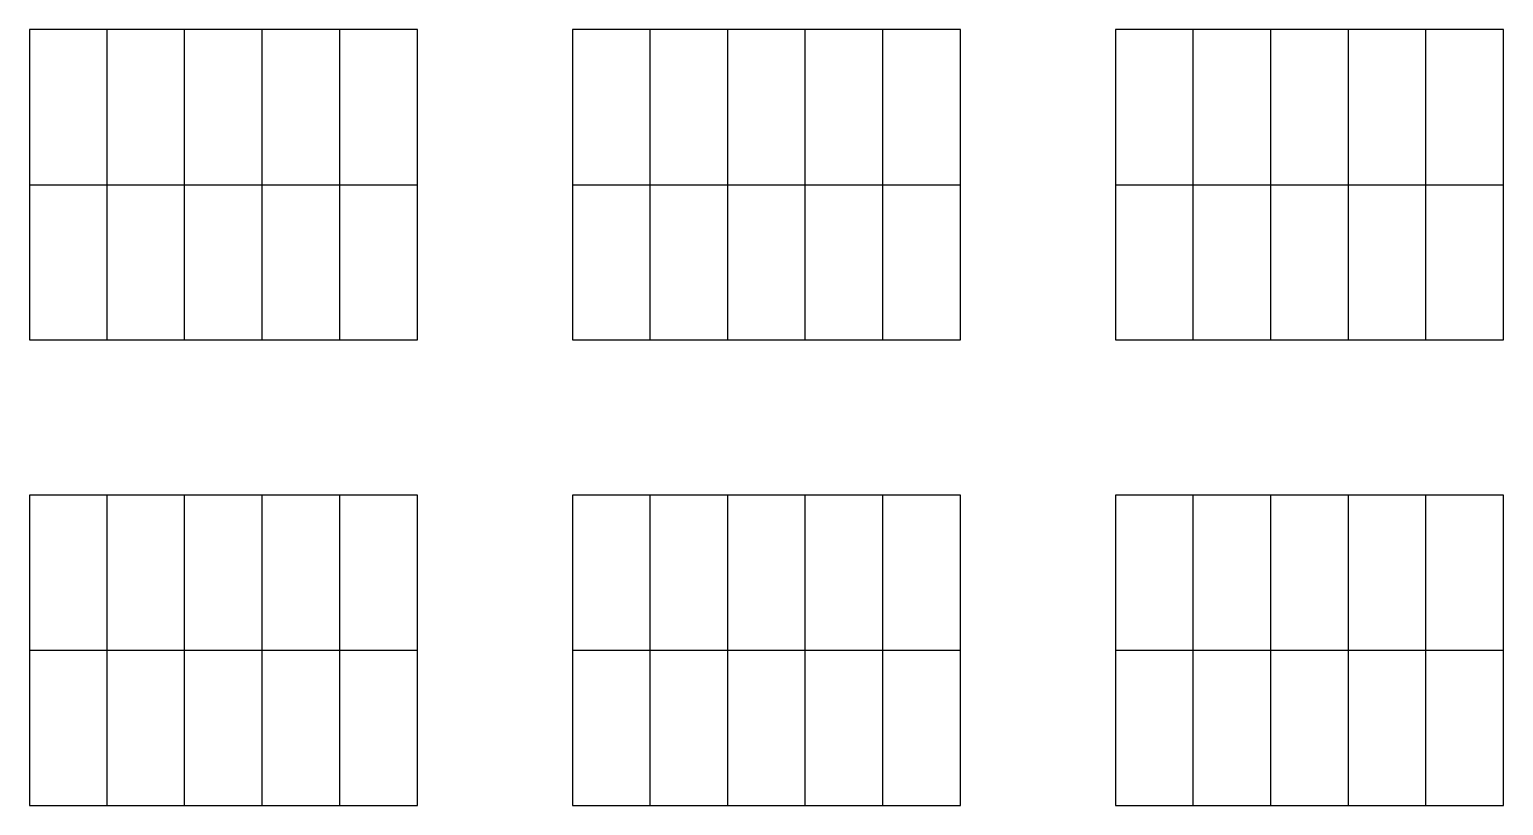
# Model space of a CAD drawing. Header units: metres. Extents: x 0 to 95000, y 0 to 50000.
import ezdxf

# ---------------------------------------------------------------- set-up
doc = ezdxf.new("R2010")
doc.units = ezdxf.units.M

msp = doc.modelspace()

# ---------------------------------------------------------------- linework, layer by layer
at = {"layer": 'WALL'}
for p, q in [((25000, 50000), (0, 50000)), ((0, 50000), (0, 30000)), ((5000, 30000), (5000, 50000)), ((10000, 30000), (10000, 50000)), ((15000, 30000), (15000, 50000)), ((20000, 30000), (20000, 50000)), ((25000, 30000), (25000, 50000)), ((60000, 50000), (35000, 50000)), ((35000, 50000), (35000, 30000)), ((40000, 30000), (40000, 50000)), ((45000, 30000), (45000, 50000)), ((50000, 30000), (50000, 50000)), ((55000, 30000), (55000, 50000)), ((60000, 30000), (60000, 50000)), ((95000, 50000), (70000, 50000)), ((70000, 50000), (70000, 30000)), ((75000, 30000), (75000, 50000)), ((80000, 30000), (80000, 50000)), ((85000, 30000), (85000, 50000)), ((90000, 30000), (90000, 50000)), ((95000, 30000), (95000, 50000)), ((0, 40000), (25000, 40000)), ((35000, 40000), (60000, 40000)), ((70000, 40000), (95000, 40000)), ((0, 30000), (25000, 30000)), ((35000, 30000), (60000, 30000)), ((70000, 30000), (95000, 30000)), ((25000, 20000), (0, 20000)), ((0, 20000), (0, 0)), ((5000, 0), (5000, 20000)), ((10000, 0), (10000, 20000)), ((15000, 0), (15000, 20000)), ((20000, 0), (20000, 20000)), ((25000, 0), (25000, 20000)), ((60000, 20000), (35000, 20000)), ((35000, 20000), (35000, 0)), ((40000, 0), (40000, 20000)), ((45000, 0), (45000, 20000)), ((50000, 0), (50000, 20000)), ((55000, 0), (55000, 20000)), ((60000, 0), (60000, 20000)), ((95000, 20000), (70000, 20000)), ((70000, 20000), (70000, 0)), ((75000, 0), (75000, 20000)), ((80000, 0), (80000, 20000)), ((85000, 0), (85000, 20000)), ((90000, 0), (90000, 20000)), ((95000, 0), (95000, 20000)), ((0, 10000), (25000, 10000)), ((35000, 10000), (60000, 10000)), ((70000, 10000), (95000, 10000)), ((0, 0), (25000, 0)), ((35000, 0), (60000, 0)), ((70000, 0), (95000, 0))]:
    msp.add_line(p, q, dxfattribs=at)

doc.saveas('drawing.dxf')
